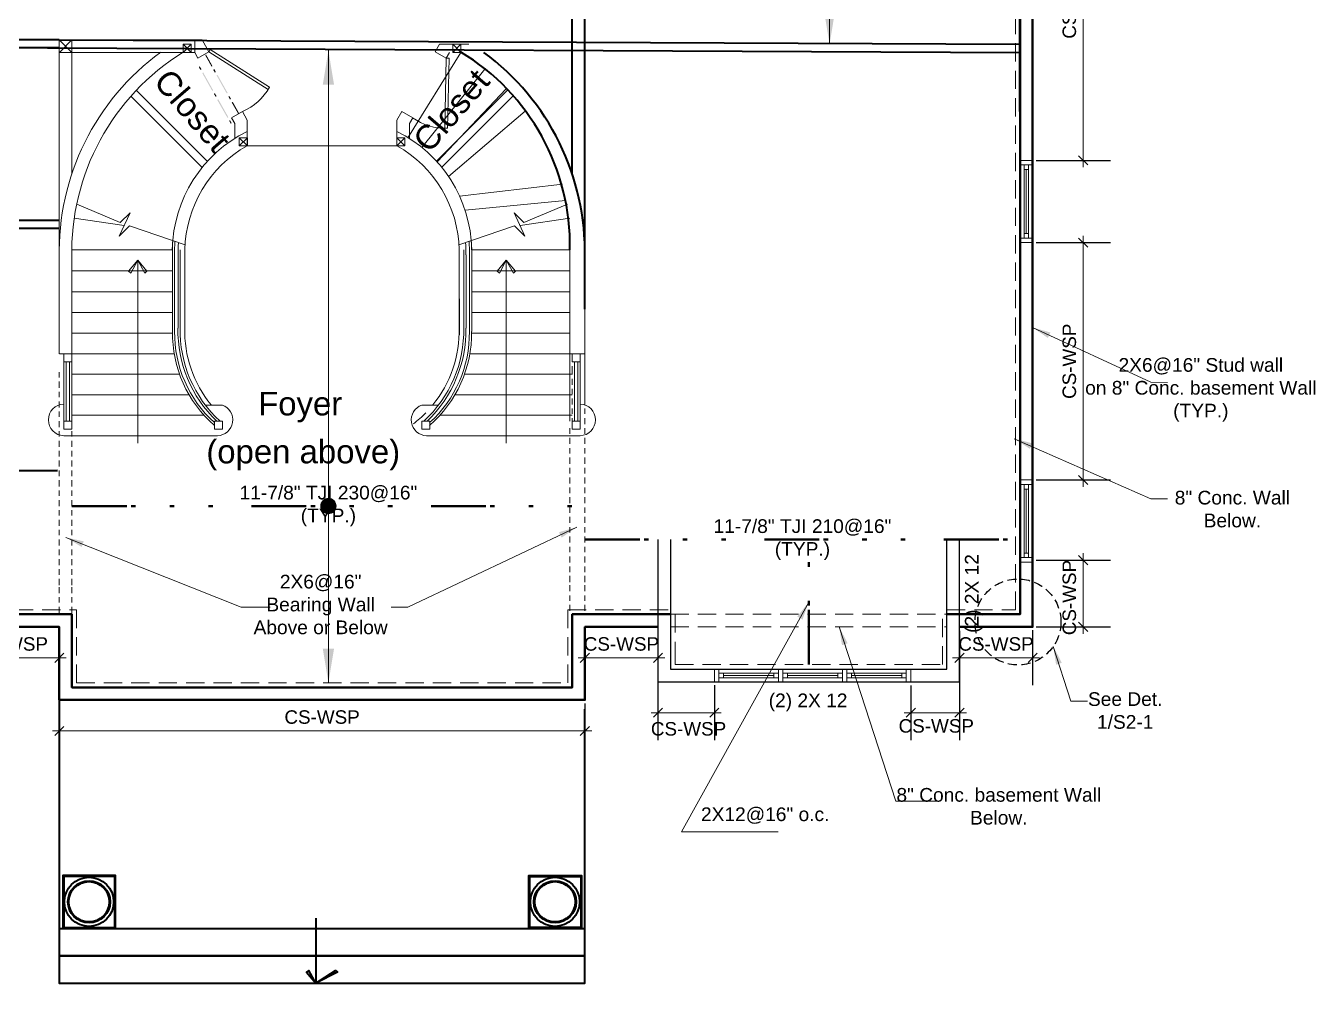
# Model space of a CAD drawing. Extents: x 4834 to 83801, y -13735 to 32221.
# Drawn here: x 12451 to 13016, y -7949 to -7529 of the extents above; entities that cross this region are included whole.
import ezdxf

# ---------------------------------------------------------------- set-up
doc = ezdxf.new("R2010")
doc.units = 0
doc.header["$LTSCALE"] = 8
doc.header["$MEASUREMENT"] = 0
doc.linetypes.add('10183Civbase$0$DASHED', pattern=[0.75, 0.5, -0.25])
doc.linetypes.add('11136-Civbase$0${ Gas Line }', pattern=[3.355, 1, -0.08, 0.08, -0.625, 0.08, -0.625, 0.08, -0.625, -0.08, 0.08])
doc.layers.get('0').update_dxf_attribs({"lineweight": 9})
doc.layers.get('DefPoints').update_dxf_attribs({"color": 17})
doc.layers.add('$1$DETAIL', color=1, linetype='Continuous')
doc.layers.add('ANNSXTEXT', color=2, linetype='Continuous')
for name, color, linetype, lineweight in [('A-stairs', 30, 'Continuous', 13), ('A-WALL', 7, 'Continuous', 40), ('A-Wall-New', 1, 'Continuous', 50), ('A-windoor', 2, 'Continuous', 13), ('DIM', 8, 'Continuous', 5), ('DIM_DA', 4, 'Continuous', 25), ('TEXT', 6, 'Continuous', 25)]:
    doc.layers.add(name, color=color, linetype=linetype, lineweight=lineweight)
doc.styles.add('Arial_1', font='arial.ttf', dxfattribs={"height": 5.901198})
doc.styles.add('PDF Arial', font='arial.ttf')
doc.styles.get("Standard").update_dxf_attribs({"font": 'stylu.ttf'})
doc.styles.add('TX_1-4in', font='arial.ttf', dxfattribs={"height": 4})
doc.dimstyles.new('Forum 24', dxfattribs={"dimscale": 24, "dimtxt": 0.1875, "dimasz": 0.09375, "dimexe": 0.0625, "dimexo": 0.0625, "dimgap": 0.125, "dimtad": 1, "dimdec": 4, "dimrnd": 1, "dimzin": 7, "dimdsep": 46, "dimlunit": 4, "dimtxsty": 'Standard', "dimblk": 'OBLIQUE', "dimblk1": 'DIMTICK', "dimblk2": 'OBLIQUE', "dimcen": -0.0625, "dimdle": 0.125, "dimclrd": 256, "dimclre": 256, "dimclrt": 256, "dimadec": 0, "dimazin": 0, "dimtfac": 1, "dimtdec": 4, "dimtmove": 1, "dimatfit": 3, "dimfxl": 0.0625, "dimtvp": 1.2, "dimfrac": 2, "dimtolj": 1, "dimtzin": 7, "dimlwd": 13, "dimarcsym": 0})

# ---------------------------------------------------------------- blocks, each defined once
blk = doc.blocks.new('*U154')
for p, q in [((-18, 0), (8, 0)), ((-18, -3.75), (-18, -1.75)), ((-18, -1.75), (8, -1.75)), ((8, -3.75), (-18, -3.75)), ((-18, -5.5), (8, -5.5)), ((-16, -1.75), (-16, -3.75)), ((6, -2.75), (-16, -2.75)), ((6, -1.75), (6, -3.75)), ((8, -1.75), (8, -3.75))]:
    blk.add_line(p, q)
blk.add_lwpolyline([(-18, -5.5), (-20, -5.5), (-20, 0), (-18, 0)], close=True)
at = {"extrusion": (0, 0, -1)}
blk.add_lwpolyline([(-8, -5.5), (-10, -5.5), (-10, 0), (-8, 0)], close=True, dxfattribs=at)
blk = doc.blocks.new('*U175')
for p, q in [((-12, 0), (14, 0)), ((-12, -3.75), (-12, -1.75)), ((-12, -1.75), (14, -1.75)), ((14, -3.75), (-12, -3.75)), ((-12, -5.5), (14, -5.5)), ((-10, -1.75), (-10, -3.75)), ((12, -2.75), (-10, -2.75)), ((12, -1.75), (12, -3.75)), ((14, -1.75), (14, -3.75))]:
    blk.add_line(p, q)
blk.add_lwpolyline([(-12, -5.5), (-14, -5.5), (-14, 0), (-12, 0)], close=True)
at = {"extrusion": (0, 0, -1)}
blk.add_lwpolyline([(-14, -5.5), (-16, -5.5), (-16, 0), (-14, 0)], close=True, dxfattribs=at)
blk = doc.blocks.new('*U153')
for p, q in [((-18, 0), (14, 0)), ((-18, -3.75), (-18, -1.75)), ((-18, -1.75), (14, -1.75)), ((14, -3.75), (-18, -3.75)), ((-18, -5.5), (14, -5.5)), ((-16, -1.75), (-16, -3.75)), ((12, -2.75), (-16, -2.75)), ((12, -1.75), (12, -3.75)), ((14, -1.75), (14, -3.75))]:
    blk.add_line(p, q)
blk.add_lwpolyline([(-18, -5.5), (-20, -5.5), (-20, 0), (-18, 0)], close=True)
at = {"extrusion": (0, 0, -1)}
blk.add_lwpolyline([(-14, -5.5), (-16, -5.5), (-16, 0), (-14, 0)], close=True, dxfattribs=at)
blk = doc.blocks.new('_Oblique')
at = {"color": 0, "linetype": 'ByBlock', "lineweight": -2}
blk.add_line((-0.5, -0.5), (0.5, 0.5), dxfattribs=at)
blk = doc.blocks.new('*D2870')
at = {"layer": 'DefPoints', "color": 0, "linetype": 'ByBlock', "transparency": 16777216}
for p in [(12892.03, -7763.3), (12914.19, -7763.3), (12892.03, -7792.5)]:
    blk.add_point(p, dxfattribs=at)
at = {"layer": 'DIM_DA', "lineweight": 13, "transparency": 16777216}
blk.add_line((12914.19, -7795.5), (12914.19, -7760.3), dxfattribs=at)
at = {"layer": 'DIM_DA', "linetype": 'ByBlock', "lineweight": -2, "transparency": 16777216}
for p, q in [((12893.53, -7763.3), (12926.19, -7763.3)), ((12893.53, -7792.5), (12926.19, -7792.5))]:
    blk.add_line(p, q, dxfattribs=at)
at = {"layer": 'DIM_DA', "linetype": 'ByBlock', "lineweight": 13, "transparency": 16777216, "xscale": 4, "yscale": 4, "zscale": 4}
for p, rotation in [((12914.19, -7763.3), 90), ((12914.19, -7792.5), 270)]:
    blk.add_blockref('_Oblique', p, dxfattribs=dict(at, rotation=rotation))
at = {"layer": 'DIM_DA', "linetype": 'ByBlock', "transparency": 16777216, "insert": (12908.14, -7779.67), "char_height": 5.901, "attachment_point": 5, "rotation": 90, "style": 'Arial_1'}
blk.add_mtext('\\A1;CS-WSP', dxfattribs=at)
blk = doc.blocks.new('DIMTICK')
for p, q in [((0, 1), (0, -1)), ((-1, 0), (1, 0))]:
    blk.add_line(p, q)
at = {"const_width": 0.141}
blk.add_lwpolyline([(0.707, 0.707), (-0.707, -0.707)], dxfattribs=at)
blk = doc.blocks.new('*D2871')
at = {"layer": 'DefPoints', "color": 0, "linetype": 'ByBlock', "transparency": 16777216}
for p in [(12892.03, -7624.28), (12914.19, -7624.28), (12892.03, -7728.17)]:
    blk.add_point(p, dxfattribs=at)
at = {"layer": 'DIM_DA', "linetype": 'ByBlock', "lineweight": -2, "transparency": 16777216}
for p, q in [((12893.53, -7624.28), (12926.19, -7624.28)), ((12893.53, -7728.17), (12926.19, -7728.17))]:
    blk.add_line(p, q, dxfattribs=at)
at = {"layer": 'DIM_DA', "lineweight": 13, "transparency": 16777216}
blk.add_line((12914.19, -7731.17), (12914.19, -7621.28), dxfattribs=at)
at = {"layer": 'DIM_DA', "linetype": 'ByBlock', "lineweight": 13, "transparency": 16777216, "xscale": 4, "yscale": 4, "zscale": 4}
for p, rotation in [((12914.19, -7624.28), 90), ((12914.19, -7728.17), 270)]:
    blk.add_blockref('_Oblique', p, dxfattribs=dict(at, rotation=rotation))
at = {"layer": 'DIM_DA', "linetype": 'ByBlock', "transparency": 16777216, "insert": (12908.14, -7676.23), "char_height": 5.901, "attachment_point": 5, "rotation": 90, "style": 'Arial_1'}
blk.add_mtext('\\A1;CS-WSP', dxfattribs=at)
blk = doc.blocks.new('*D2872')
at = {"layer": 'DefPoints', "color": 0, "linetype": 'ByBlock', "transparency": 16777216}
for p in [(12892.03, -7448.79), (12914.19, -7448.79), (12892.03, -7588.28)]:
    blk.add_point(p, dxfattribs=at)
at = {"layer": 'DIM_DA', "linetype": 'ByBlock', "lineweight": -2, "transparency": 16777216}
for p, q in [((12893.53, -7448.79), (12926.19, -7448.79)), ((12893.53, -7588.28), (12926.19, -7588.28))]:
    blk.add_line(p, q, dxfattribs=at)
at = {"layer": 'DIM_DA', "lineweight": 13, "transparency": 16777216}
blk.add_line((12914.19, -7591.28), (12914.19, -7445.79), dxfattribs=at)
at = {"layer": 'DIM_DA', "linetype": 'ByBlock', "lineweight": 13, "transparency": 16777216, "xscale": 4, "yscale": 4, "zscale": 4}
for p, rotation in [((12914.19, -7448.79), 90), ((12914.19, -7588.28), 270)]:
    blk.add_blockref('_Oblique', p, dxfattribs=dict(at, rotation=rotation))
at = {"layer": 'DIM_DA', "linetype": 'ByBlock', "transparency": 16777216, "insert": (12908.14, -7518.54), "char_height": 5.901, "attachment_point": 5, "rotation": 90, "style": 'Arial_1'}
blk.add_mtext('\\A1;CS-WSP', dxfattribs=at)
blk = doc.blocks.new('*D2875')
at = {"layer": 'DefPoints', "color": 0, "linetype": 'ByBlock', "transparency": 16777216}
for p in [(12860.03, -7792.72), (12892.03, -7792.5), (12892.03, -7806.07)]:
    blk.add_point(p, dxfattribs=at)
at = {"layer": 'DIM_DA', "linetype": 'ByBlock', "lineweight": -2, "transparency": 16777216}
for p, q in [((12860.03, -7794.22), (12860.03, -7818.07)), ((12892.03, -7794), (12892.03, -7818.07))]:
    blk.add_line(p, q, dxfattribs=at)
at = {"layer": 'DIM_DA', "lineweight": 13, "transparency": 16777216}
blk.add_line((12857.03, -7806.07), (12895.03, -7806.07), dxfattribs=at)
at = {"layer": 'DIM_DA', "linetype": 'ByBlock', "lineweight": 13, "transparency": 16777216, "xscale": 4, "yscale": 4, "zscale": 4, "rotation": 180}
blk.add_blockref('_Oblique', (12860.03, -7806.07), dxfattribs=at)
at = {"layer": 'DIM_DA', "linetype": 'ByBlock', "lineweight": 13, "transparency": 16777216, "xscale": 4, "yscale": 4, "zscale": 4}
blk.add_blockref('_Oblique', (12892.03, -7806.07), dxfattribs=at)
at = {"layer": 'DIM_DA', "linetype": 'ByBlock', "transparency": 16777216, "insert": (12876.03, -7800.02), "char_height": 5.901, "attachment_point": 5, "style": 'Arial_1'}
blk.add_mtext('\\A1;CS-WSP', dxfattribs=at)
blk = doc.blocks.new('*D2876')
at = {"layer": 'DefPoints', "color": 0, "linetype": 'ByBlock', "transparency": 16777216}
for p in [(12838.74, -7816.72), (12860.03, -7816.5), (12860.03, -7830.07)]:
    blk.add_point(p, dxfattribs=at)
at = {"layer": 'DIM_DA', "linetype": 'ByBlock', "lineweight": -2, "transparency": 16777216}
for p, q in [((12860.03, -7818), (12860.03, -7842.07)), ((12838.74, -7818.22), (12838.74, -7842.07))]:
    blk.add_line(p, q, dxfattribs=at)
at = {"layer": 'DIM_DA', "lineweight": 13, "transparency": 16777216}
blk.add_line((12835.74, -7830.07), (12863.03, -7830.07), dxfattribs=at)
at = {"layer": 'DIM_DA', "linetype": 'ByBlock', "lineweight": 13, "transparency": 16777216, "xscale": 4, "yscale": 4, "zscale": 4, "rotation": 180}
blk.add_blockref('_Oblique', (12838.74, -7830.07), dxfattribs=at)
at = {"layer": 'DIM_DA', "linetype": 'ByBlock', "lineweight": 13, "transparency": 16777216, "xscale": 4, "yscale": 4, "zscale": 4}
blk.add_blockref('_Oblique', (12860.03, -7830.07), dxfattribs=at)
at = {"layer": 'DIM_DA', "linetype": 'ByBlock', "transparency": 16777216, "insert": (12849.86, -7835.9), "char_height": 5.901, "attachment_point": 5, "style": 'Arial_1'}
blk.add_mtext('\\A1;CS-WSP', dxfattribs=at)
blk = doc.blocks.new('*D2877')
at = {"layer": 'DefPoints', "color": 0, "linetype": 'ByBlock', "transparency": 16777216}
for p in [(12728.03, -7816.72), (12752.74, -7816.5), (12752.74, -7830.07)]:
    blk.add_point(p, dxfattribs=at)
at = {"layer": 'DIM_DA', "linetype": 'ByBlock', "lineweight": -2, "transparency": 16777216}
for p, q in [((12752.74, -7818), (12752.74, -7842.07)), ((12728.03, -7818.22), (12728.03, -7842.07))]:
    blk.add_line(p, q, dxfattribs=at)
at = {"layer": 'DIM_DA', "lineweight": 13, "transparency": 16777216}
blk.add_line((12725.03, -7830.07), (12755.74, -7830.07), dxfattribs=at)
at = {"layer": 'DIM_DA', "linetype": 'ByBlock', "lineweight": 13, "transparency": 16777216, "xscale": 4, "yscale": 4, "zscale": 4, "rotation": 180}
blk.add_blockref('_Oblique', (12728.03, -7830.07), dxfattribs=at)
at = {"layer": 'DIM_DA', "linetype": 'ByBlock', "lineweight": 13, "transparency": 16777216, "xscale": 4, "yscale": 4, "zscale": 4}
blk.add_blockref('_Oblique', (12752.74, -7830.07), dxfattribs=at)
at = {"layer": 'DIM_DA', "linetype": 'ByBlock', "transparency": 16777216, "insert": (12741.41, -7837.17), "char_height": 5.901, "attachment_point": 5, "style": 'Arial_1'}
blk.add_mtext('\\A1;CS-WSP', dxfattribs=at)
blk = doc.blocks.new('*D2878')
at = {"layer": 'DefPoints', "color": 0, "linetype": 'ByBlock', "transparency": 16777216}
for p in [(12696.03, -7792.72), (12728.03, -7792.5), (12728.03, -7806.07)]:
    blk.add_point(p, dxfattribs=at)
at = {"layer": 'DIM_DA', "linetype": 'ByBlock', "lineweight": -2, "transparency": 16777216}
for p, q in [((12696.03, -7794.22), (12696.03, -7818.07)), ((12728.03, -7794), (12728.03, -7818.07))]:
    blk.add_line(p, q, dxfattribs=at)
at = {"layer": 'DIM_DA', "lineweight": 13, "transparency": 16777216}
blk.add_line((12693.03, -7806.07), (12731.03, -7806.07), dxfattribs=at)
at = {"layer": 'DIM_DA', "linetype": 'ByBlock', "lineweight": 13, "transparency": 16777216, "xscale": 4, "yscale": 4, "zscale": 4, "rotation": 180}
blk.add_blockref('_Oblique', (12696.03, -7806.07), dxfattribs=at)
at = {"layer": 'DIM_DA', "linetype": 'ByBlock', "lineweight": 13, "transparency": 16777216, "xscale": 4, "yscale": 4, "zscale": 4}
blk.add_blockref('_Oblique', (12728.03, -7806.07), dxfattribs=at)
at = {"layer": 'DIM_DA', "linetype": 'ByBlock', "transparency": 16777216, "insert": (12712.03, -7800.02), "char_height": 5.901, "attachment_point": 5, "style": 'Arial_1'}
blk.add_mtext('\\A1;CS-WSP', dxfattribs=at)
blk = doc.blocks.new('*D2879')
at = {"layer": 'DefPoints', "color": 0, "linetype": 'ByBlock', "transparency": 16777216}
for p in [(12465.95, -7824.5), (12696.03, -7824.5), (12696.03, -7838.07)]:
    blk.add_point(p, dxfattribs=at)
at = {"layer": 'DIM_DA', "linetype": 'ByBlock', "lineweight": -2, "transparency": 16777216}
for p, q in [((12465.95, -7826), (12465.95, -7850.07)), ((12696.03, -7826), (12696.03, -7850.07))]:
    blk.add_line(p, q, dxfattribs=at)
at = {"layer": 'DIM_DA', "lineweight": 13, "transparency": 16777216}
blk.add_line((12462.95, -7838.07), (12699.03, -7838.07), dxfattribs=at)
at = {"layer": 'DIM_DA', "linetype": 'ByBlock', "lineweight": 13, "transparency": 16777216, "xscale": 4, "yscale": 4, "zscale": 4, "rotation": 180}
blk.add_blockref('_Oblique', (12465.95, -7838.07), dxfattribs=at)
at = {"layer": 'DIM_DA', "linetype": 'ByBlock', "lineweight": 13, "transparency": 16777216, "xscale": 4, "yscale": 4, "zscale": 4}
blk.add_blockref('_Oblique', (12696.03, -7838.07), dxfattribs=at)
at = {"layer": 'DIM_DA', "linetype": 'ByBlock', "transparency": 16777216, "insert": (12580.99, -7832.02), "char_height": 5.901, "attachment_point": 5, "style": 'Arial_1'}
blk.add_mtext('\\A1;CS-WSP', dxfattribs=at)
blk = doc.blocks.new('*D2880')
at = {"layer": 'DefPoints', "color": 0, "linetype": 'ByBlock', "transparency": 16777216}
for p in [(12423.05, -7792.5), (12465.95, -7792.5), (12465.95, -7806.07)]:
    blk.add_point(p, dxfattribs=at)
at = {"layer": 'DIM_DA', "linetype": 'ByBlock', "lineweight": -2, "transparency": 16777216}
for p, q in [((12423.05, -7794), (12423.05, -7818.07)), ((12465.95, -7794), (12465.95, -7818.07))]:
    blk.add_line(p, q, dxfattribs=at)
at = {"layer": 'DIM_DA', "lineweight": 13, "transparency": 16777216}
blk.add_line((12420.05, -7806.07), (12468.95, -7806.07), dxfattribs=at)
at = {"layer": 'DIM_DA', "linetype": 'ByBlock', "lineweight": 13, "transparency": 16777216, "xscale": 4, "yscale": 4, "zscale": 4, "rotation": 180}
blk.add_blockref('_Oblique', (12423.05, -7806.07), dxfattribs=at)
at = {"layer": 'DIM_DA', "linetype": 'ByBlock', "lineweight": 13, "transparency": 16777216, "xscale": 4, "yscale": 4, "zscale": 4}
blk.add_blockref('_Oblique', (12465.95, -7806.07), dxfattribs=at)
at = {"layer": 'DIM_DA', "linetype": 'ByBlock', "transparency": 16777216, "insert": (12444.5, -7800.02), "char_height": 5.901, "attachment_point": 5, "style": 'Arial_1'}
blk.add_mtext('\\A1;CS-WSP', dxfattribs=at)

msp = doc.modelspace()

# ---------------------------------------------------------------- hatches: boundary and pattern name
at = {"layer": 'DIM'}
h = msp.add_hatch(color=1, dxfattribs=at)
h.dxf.hatch_style = 1
edge = h.paths.add_edge_path()
edge.add_arc((12583.75496, -7739.62381), 3.37863, 0, 360)

# ---------------------------------------------------------------- linework, layer by layer
at = {"layer": '$1$DETAIL'}
for points in [[(12728.03483, -7754.30381), (12728.03483, -7804.50381), (12728.03483, -7816.50381), (12860.03483, -7816.50381), (12860.03483, -7754.30381)], [(12733.53483, -7754.30381), (12733.53483, -7804.50381), (12733.53483, -7811.00381), (12854.53483, -7811.00381), (12854.53483, -7754.30381)]]:
    msp.add_lwpolyline(points, dxfattribs=at)
at = {"layer": 'A-stairs'}
for p, q in [((12641.79499, -7540.98448), (12618.59432, -7578.34448)), ((12630.51566, -7540.74448), (12635.31499, -7543.46448)), ((12635.31499, -7543.46448), (12636.75499, -7540.98448)), ((12613.71499, -7581.94448), (12548.05297, -7581.94448))]:
    msp.add_line(p, q, dxfattribs=at)
for points in [[(12465.95492, -7540.98448), (12465.95492, -7535.46448), (12528.43426, -7535.46448), (12531.39492, -7540.74448)], [(12465.95492, -7535.46448), (12471.47426, -7540.98448)], [(12471.47492, -7535.46448), (12465.95559, -7540.98448)], [(12525.23492, -7540.98448), (12525.23492, -7535.46448)], [(12465.95492, -7672.90381), (12465.95492, -7540.98381)], [(12525.23492, -7540.98448), (12520.19426, -7540.98448), (12465.95492, -7540.98448), (12510.35492, -7540.98448)], [(12471.47492, -7594.34448), (12471.47492, -7540.98448)], [(12523.71492, -7540.98448), (12520.19426, -7537.46448)], [(12520.19492, -7540.98448), (12523.71559, -7537.46448)], [(12531.39559, -7540.74448), (12526.59492, -7543.46448), (12525.23559, -7540.98448)], [(12630.51506, -7540.74448), (12632.43439, -7537.46448)], [(12632.43506, -7537.46448), (12645.23439, -7537.46448)], [(12641.79499, -7540.98448), (12638.27432, -7537.46448)], [(12638.27492, -7540.98448), (12641.79559, -7537.46448)], [(12624.59499, -7582.58448), (12652.19499, -7548.34448)], [(12499.71492, -7557.62448), (12530.83492, -7588.74448)], [(12662.05304, -7557.62448), (12630.93304, -7588.74448)], [(12661.63499, -7556.98448), (12631.31499, -7588.98448)], [(12497.23492, -7560.10441), (12528.35492, -7591.22508)], [(12664.53304, -7560.10441), (12633.41304, -7591.22508)], [(12542.75486, -7578.74448), (12542.75486, -7572.10448), (12541.31486, -7569.62448)], [(12613.71499, -7570.66448), (12615.87499, -7566.90448), (12620.67432, -7569.62448)], [(12619.23499, -7578.74448), (12619.23499, -7572.10448), (12620.67366, -7569.62448)], [(12636.35492, -7595.38448), (12669.95359, -7566.74381)], [(12613.71499, -7581.86448), (12613.71499, -7570.66381)], [(12548.27492, -7581.94448), (12544.75426, -7578.42515)], [(12544.75486, -7581.94448), (12548.27552, -7578.42515)], [(12617.23499, -7581.94448), (12613.71432, -7578.42515)], [(12613.71499, -7581.94448), (12617.23566, -7578.42515)], [(12686.26839, -7598.65115), (12641.16839, -7603.92448)], [(12496.67492, -7616.90381), (12492.19426, -7621.38448), (12496.91426, -7611.22381), (12492.59426, -7615.54381), (12473.63426, -7607.46381)], [(12643.55499, -7610.01181), (12687.57099, -7605.77648)], [(12665.23499, -7616.90381), (12669.71432, -7621.38448), (12665.07499, -7611.22381), (12669.31432, -7615.54381), (12688.35499, -7607.46381)], [(12494.35492, -7616.82381), (12472.51492, -7613.62315)], [(12667.63499, -7616.82381), (12689.47499, -7613.62315)], [(12520.99499, -7625.30315), (12496.67499, -7616.90315)], [(12640.91499, -7625.30315), (12665.23499, -7616.90315)], [(12471.47492, -7642.18381), (12471.47492, -7626.10448)], [(12471.47492, -7681.86381), (12471.47492, -7627.38381), (12515.47492, -7627.38381), (12515.47492, -7663.22381)], [(12517.95492, -7629.62381), (12517.95492, -7661.70381)], [(12518.91499, -7661.54381), (12518.91499, -7627.38448)], [(12644.03499, -7629.62381), (12644.03499, -7661.70381)], [(12645.55499, -7663.22381), (12645.55499, -7627.38381)], [(12646.51506, -7663.22381), (12646.51506, -7627.38381), (12689.51492, -7627.38381)], [(12689.51492, -7681.86381), (12689.51492, -7627.38381)], [(12696.03499, -7630.98381), (12696.03499, -7695.38448)], [(12515.47492, -7636.58315), (12471.47492, -7636.58315)], [(12500.27492, -7712.10381), (12500.27492, -7632.02315), (12503.31426, -7637.62315), (12504.27492, -7636.82381), (12500.27492, -7632.02315), (12497.23426, -7637.62315), (12496.27492, -7636.82381), (12500.27492, -7632.02315)], [(12646.51506, -7636.58315), (12689.51492, -7636.58315)], [(12661.63499, -7712.10381), (12661.63499, -7632.02315), (12658.59432, -7637.62315), (12657.63499, -7636.82381), (12661.63499, -7632.02315), (12664.75499, -7637.62315), (12665.71432, -7636.82381), (12661.63499, -7632.02315)], [(12515.47492, -7645.86381), (12471.47492, -7645.86381)], [(12520.91499, -7645.62381), (12520.91499, -7657.86381)], [(12646.51506, -7645.86381), (12689.51492, -7645.86381)], [(12689.51492, -7645.62381), (12689.51492, -7657.86381)], [(12471.47492, -7664.58315), (12471.47492, -7648.82381)], [(12641.07499, -7664.58315), (12641.07499, -7648.82381)], [(12515.47492, -7654.90381), (12471.47492, -7654.90381)], [(12646.51506, -7654.90381), (12689.51492, -7654.90381)], [(12515.47492, -7663.86381), (12471.47492, -7663.86381)], [(12646.51506, -7663.86381), (12689.51492, -7663.86381)], [(12516.19492, -7672.90381), (12471.47492, -7672.90381), (12465.95559, -7672.90381)], [(12467.95492, -7702.42381), (12467.95492, -7676.42381), (12471.47426, -7676.42381)], [(12468.99499, -7702.42381), (12468.99499, -7676.42381)], [(12470.43492, -7702.42381), (12470.43492, -7676.42381)], [(12471.47492, -7702.42381), (12471.47492, -7676.42381)], [(12645.79499, -7672.90381), (12690.51499, -7672.90381)], [(12689.51492, -7702.42381), (12689.51492, -7676.42381)], [(12690.51492, -7672.90381), (12696.03426, -7672.90381)], [(12694.03499, -7702.42381), (12694.03499, -7676.42381), (12690.51566, -7676.42381)], [(12691.47506, -7702.42381), (12691.47506, -7676.42381)], [(12692.99492, -7702.42381), (12692.99492, -7676.42381)], [(12465.95492, -7680.98381), (12465.95492, -7683.30315)], [(12518.51492, -7681.86381), (12471.47426, -7681.86381)], [(12471.47492, -7680.98381), (12471.47492, -7683.30315)], [(12643.39499, -7681.86381), (12690.51632, -7681.86381)], [(12690.51492, -7678.42381), (12690.51492, -7682.02315)], [(12696.03499, -7678.42381), (12696.03499, -7682.02315)], [(12465.95492, -7685.14381), (12465.95492, -7687.78381)], [(12471.47492, -7685.14381), (12471.47492, -7687.78381)], [(12690.51492, -7683.86381), (12690.51492, -7686.50381)], [(12690.51492, -7688.26381), (12690.51492, -7690.66448)], [(12696.03499, -7683.86381), (12696.03499, -7686.50381)], [(12696.03499, -7688.26381), (12696.03499, -7690.66448)], [(12465.95492, -7689.54381), (12465.95492, -7691.94448)], [(12465.95492, -7693.78381), (12465.95492, -7696.42381)], [(12522.67492, -7690.90381), (12471.47426, -7690.90381)], [(12471.47492, -7689.54381), (12471.47492, -7691.94448)], [(12471.47492, -7693.78381), (12471.47492, -7696.42381)], [(12639.23499, -7690.90381), (12690.51632, -7690.90381)], [(12690.51492, -7692.50381), (12690.51492, -7695.14381)], [(12696.03499, -7692.50381), (12696.03499, -7695.14381)], [(12465.95492, -7698.18381), (12465.95492, -7700.58381)], [(12471.47492, -7698.18381), (12471.47492, -7700.58381)], [(12537.31492, -7695.38381), (12529.95559, -7695.38381)], [(12624.67499, -7695.38381), (12632.03566, -7695.38381)], [(12690.51492, -7696.90381), (12690.51492, -7699.30381)], [(12696.03499, -7696.90381), (12696.03499, -7699.30381)], [(12465.95492, -7702.42381), (12465.95492, -7705.06381)], [(12529.23492, -7699.86381), (12471.47426, -7699.86381)], [(12471.47492, -7702.42381), (12471.47492, -7705.06381)], [(12632.75499, -7699.86381), (12690.51566, -7699.86381)], [(12690.51492, -7701.14381), (12690.51492, -7703.78381)], [(12696.03499, -7701.14381), (12696.03499, -7703.78381)], [(12465.95492, -7706.82381), (12465.95492, -7709.22381)], [(12535.15492, -7708.90381), (12467.95559, -7708.90381)], [(12471.47492, -7706.82381), (12471.47492, -7709.22381)], [(12626.83499, -7708.90381), (12694.03566, -7708.90381)], [(12689.51492, -7705.54381), (12689.51492, -7707.94448)], [(12689.51492, -7709.78381), (12689.51492, -7712.42381)], [(12696.03499, -7705.54381), (12696.03499, -7707.94448)], [(12696.03499, -7709.78381), (12696.03499, -7712.42381)], [(12465.95492, -7711.06381), (12465.95492, -7713.70381)], [(12465.95492, -7715.46315), (12465.95492, -7717.86381)], [(12471.47492, -7711.06381), (12471.47492, -7713.70381)], [(12471.47492, -7715.46315), (12471.47492, -7717.86381)], [(12689.51492, -7714.26381), (12689.51492, -7716.66448)], [(12696.03499, -7714.26381), (12696.03499, -7716.66448)], [(12465.95492, -7719.70381), (12465.95492, -7722.34381)], [(12471.47492, -7719.70381), (12471.47492, -7722.34381)], [(12689.51492, -7718.42381), (12689.51492, -7721.06381)], [(12696.03499, -7718.42381), (12696.03499, -7721.06381)], [(12465.95492, -7724.10381), (12465.95492, -7726.50381)], [(12471.47492, -7724.10381), (12471.47492, -7726.50381)], [(12689.51492, -7722.90381), (12689.51492, -7725.30381)], [(12689.51492, -7727.06381), (12689.51492, -7729.70381)], [(12696.03499, -7722.90381), (12696.03499, -7725.30381)], [(12696.03499, -7727.06381), (12696.03499, -7729.70381)], [(12465.95492, -7728.34381), (12465.95492, -7730.98381)], [(12465.95492, -7732.74315), (12465.95492, -7735.14381)], [(12471.47492, -7728.34381), (12471.47492, -7730.98381)], [(12471.47492, -7732.74315), (12471.47492, -7735.14381)], [(12689.51492, -7731.54381), (12689.51492, -7733.94448)], [(12696.03499, -7731.54381), (12696.03499, -7733.94448)], [(12465.95492, -7736.98381), (12465.95492, -7739.62381)], [(12471.47492, -7736.98381), (12471.47492, -7739.62381)], [(12689.51492, -7735.70381), (12689.51492, -7738.34381)], [(12696.03499, -7735.70381), (12696.03499, -7738.34381)], [(12465.95492, -7741.38381), (12465.95492, -7743.78381)], [(12471.47492, -7741.38381), (12471.47492, -7743.78381)], [(12689.51492, -7740.18381), (12689.51492, -7742.58381)], [(12689.51492, -7744.34381), (12689.51492, -7746.98381)], [(12696.03499, -7740.18381), (12696.03499, -7742.58381)], [(12696.03499, -7744.34381), (12696.03499, -7746.98381)], [(12465.95492, -7745.62381), (12465.95492, -7748.26381)], [(12465.95492, -7750.02315), (12465.95492, -7752.42381)], [(12471.47492, -7745.62381), (12471.47492, -7748.26381)], [(12471.47492, -7750.02315), (12471.47492, -7752.42381)], [(12689.51492, -7748.82381), (12689.51492, -7751.22381)], [(12696.03499, -7748.82381), (12696.03499, -7751.22381)], [(12465.95492, -7754.26381), (12465.95492, -7756.90381)], [(12471.47492, -7754.26381), (12471.47492, -7756.90381)], [(12689.51492, -7752.98381), (12689.51492, -7755.62381)], [(12696.03499, -7752.98381), (12696.03499, -7755.62381)], [(12465.95492, -7758.66381), (12465.95492, -7761.06381)], [(12471.47492, -7758.66381), (12471.47492, -7761.06381)], [(12689.51492, -7757.46315), (12689.51492, -7759.86381)], [(12689.51492, -7761.62381), (12689.51492, -7764.26381)], [(12696.03499, -7757.46315), (12696.03499, -7759.86381)], [(12696.03499, -7761.62381), (12696.03499, -7764.26381)], [(12465.95492, -7762.90381), (12465.95492, -7765.54381)], [(12465.95492, -7767.30315), (12465.95492, -7769.70381)], [(12471.47492, -7762.90381), (12471.47492, -7765.54381)], [(12471.47492, -7767.30315), (12471.47492, -7769.70381)], [(12689.51492, -7766.10381), (12689.51492, -7768.50381)], [(12696.03499, -7766.10381), (12696.03499, -7768.50381)], [(12465.95492, -7771.54381), (12465.95492, -7774.18381)], [(12471.47492, -7771.54381), (12471.47492, -7774.18381)], [(12689.51492, -7770.10658), (12689.51492, -7772.50725)], [(12689.51492, -7770.26381), (12689.51492, -7772.90381)], [(12696.03499, -7770.10658), (12696.03499, -7772.50725)], [(12696.03499, -7770.26381), (12696.03499, -7772.90381)], [(12465.95492, -7775.07351), (12465.95492, -7777.71351)], [(12471.47492, -7775.07351), (12471.47492, -7777.71351)], [(12689.51492, -7774.26725), (12689.51492, -7776.90725)], [(12696.03499, -7774.26725), (12696.03499, -7776.90725)], [(12465.95492, -7779.47284), (12465.95492, -7781.87351)], [(12465.95492, -7783.71351), (12465.95492, -7786.35351)], [(12471.47492, -7779.47284), (12471.47492, -7781.87351)], [(12471.47492, -7783.71351), (12471.47492, -7786.35351)], [(12689.51492, -7778.74725), (12689.51492, -7781.14725)], [(12689.51492, -7782.90725), (12689.51492, -7785.54725)], [(12696.03499, -7778.74725), (12696.03499, -7781.14725)], [(12696.03499, -7782.90725), (12696.03499, -7785.54725)]]:
    msp.add_lwpolyline(points, dxfattribs=at)
for points in [[(12465.95492, -7540.98448), (12471.47426, -7540.98448), (12471.47426, -7535.46448), (12465.95492, -7535.46448)], [(12523.71492, -7540.98448), (12520.19426, -7540.98448), (12520.19426, -7537.46448), (12523.71492, -7537.46448)], [(12531.39492, -7540.74448), (12557.31426, -7557.30448), (12557.95492, -7556.26448), (12532.03426, -7539.70448)], [(12638.27492, -7540.98448), (12641.79492, -7540.98448), (12641.79492, -7537.46448), (12638.27492, -7537.46448)], [(12635.31499, -7543.46448), (12634.67432, -7574.18448), (12635.87499, -7574.18448), (12636.59499, -7543.46448)], [(12544.75486, -7581.94448), (12548.27486, -7581.94448), (12548.27486, -7578.42515), (12544.75486, -7578.42515)], [(12613.71499, -7581.94448), (12617.23499, -7581.94448), (12617.23499, -7578.42515), (12613.71499, -7578.42515)], [(12467.95492, -7676.42381), (12471.47426, -7676.42381), (12471.47426, -7672.90381), (12467.95492, -7672.90381)], [(12694.03499, -7676.42381), (12690.51566, -7676.42381), (12690.51566, -7672.90381), (12694.03499, -7672.90381)], [(12467.95492, -7705.94381), (12471.47426, -7705.94381), (12471.47426, -7702.42381), (12467.95492, -7702.42381)], [(12533.87492, -7705.94381), (12537.31492, -7705.94381), (12537.31492, -7702.42381), (12533.87492, -7702.42381)], [(12628.11499, -7705.94381), (12624.59566, -7705.94381), (12624.59566, -7702.42381), (12628.11499, -7702.42381)], [(12694.03499, -7705.94381), (12690.51566, -7705.94381), (12690.51566, -7702.42381), (12694.03499, -7702.42381)]]:
    msp.add_lwpolyline(points, close=True, dxfattribs=at)
for points in [[(12520.91499, -7661.54381), (12520.91499, -7627.38448, -0.265595751), (12548.19492, -7581.86448), (12548.19492, -7570.66448), (12546.11559, -7566.90448), (12541.31492, -7569.62448)], [(12640.99499, -7661.54381), (12640.99499, -7627.38448, 0.265574079), (12613.70699, -7581.83781)], [(12516.43492, -7663.22381), (12516.43492, -7627.38381, -0.017137568), (12516.56159, -7623.72515)], [(12625.53499, -7702.42115, 0.216558178), (12642.99499, -7661.54381), (12642.99499, -7627.38448)]]:
    msp.add_lwpolyline(points, format="xyb", dxfattribs=at)
for centre, radius, start, end in [((12574.39682, -7628.46198), 108.52015, 126.1886297, 181.307287), ((12574.39448, -7628.46174), 103.00048, 121.7670153, 181.3403993), ((12537.28199, -7545.18833), 23.39549, 292.1466511, 331.9059308), ((12634.55914, -7550.78324), 23.40127, 233.4861581, 273.238134), ((12574.39639, -7628.46449), 59.00045, 116.3723155, 178.8293423), ((12587.51369, -7628.4632), 59.00038, 1.1751769, 63.6321676), ((12569.98765, -7627.37349), 54.51206, 175.8056492, 180.0010461), ((12572.77472, -7628.51792), 54.83095, 175.6060883, 181.1556909), ((12589.12179, -7628.47458), 54.83095, 358.8443091, 4.3939117), ((12592.17258, -7627.37829), 53.30241, 0.004811, 3.9299132), ((12593.01821, -7627.33406), 53.41686, 359.9559252, 4.2373795), ((12569.19903, -7663.90273), 53.72248, 179.2154673, 228.8769519), ((12569.1945, -7663.90417), 52.75794, 179.2089688, 227.9235347), ((12572.55945, -7662.78234), 54.68268, 178.8258469, 226.416946), ((12572.55017, -7662.7852), 53.7164, 178.6693798, 227.5506509), ((12572.55771, -7662.78215), 51.72334, 178.6724447, 219.0500731), ((12589.27646, -7662.78234), 54.68268, 313.583054, 1.1741531), ((12592.71055, -7663.90318), 53.72148, 311.1225546, 0.7850263), ((12592.71735, -7663.90269), 52.76131, 312.0781213, 0.7893751), ((12589.27343, -7662.78316), 51.72273, 320.95082, 1.3286871), ((12468.07198, -7701.90407), 6.91973, 91.6318836, 268.359823), ((12534.95638, -7701.90254), 6.92079, 271.6438998, 70.4744319), ((12626.95406, -7701.90204), 6.91876, 109.5252418, 268.3755508), ((12589.24597, -7662.75353), 51.76028, 307.7693416, 315.9529402), ((12693.75678, -7701.90371), 6.91961, 271.6420103, 88.3662838)]:
    msp.add_arc(centre, radius, start, end, dxfattribs=at)
for points in [[(12528.19426, -7548.42448), (12526.99492, -7547.38448), (12527.47426, -7547.14448)], [(12532.99626, -7546.98448), (12529.79559, -7542.18381), (12530.19492, -7541.94448)], [(12532.59492, -7547.22448), (12532.99626, -7546.98448), (12529.79559, -7542.18381)], [(12527.71492, -7548.66448), (12528.19426, -7548.42448), (12526.99492, -7547.38448)], [(12533.31499, -7557.62448), (12528.51499, -7550.02381), (12528.91499, -7549.78448)], [(12532.91499, -7557.86448), (12533.31499, -7557.62448), (12528.51499, -7550.02381)], [(12534.51559, -7549.62448), (12533.31492, -7548.58448), (12533.79559, -7548.26448)], [(12534.03492, -7549.86448), (12534.51559, -7549.62448), (12533.31492, -7548.58448)], [(12539.63492, -7558.74448), (12534.83492, -7551.14448), (12535.23492, -7550.90448)], [(12539.23492, -7558.98448), (12539.63492, -7558.74448), (12534.83492, -7551.14448)], [(12534.83559, -7560.18448), (12533.63492, -7559.14448), (12534.03492, -7558.90448)], [(12534.35492, -7560.42448), (12534.83559, -7560.18448), (12533.63492, -7559.14448)], [(12539.95492, -7569.38448), (12535.07426, -7561.78448), (12535.55492, -7561.54448)], [(12539.55492, -7569.62448), (12539.95492, -7569.38448), (12535.07426, -7561.78448)], [(12541.15426, -7561.38448), (12539.95492, -7560.34448), (12540.35492, -7560.10448)], [(12540.67492, -7561.62448), (12541.15426, -7561.38448), (12539.95492, -7560.34448)], [(12544.67492, -7567.70515), (12541.39492, -7562.90448), (12541.87359, -7562.66448)], [(12544.27492, -7567.94448), (12544.67492, -7567.70515), (12541.39492, -7562.90448)], [(12541.39499, -7571.94455), (12540.27499, -7570.90455), (12540.67499, -7570.66455)], [(12540.99499, -7572.26455), (12541.39499, -7571.94455), (12540.27499, -7570.90455)]]:
    msp.add_solid(points, dxfattribs=at)
at = {"layer": 'A-WALL'}
for p, q in [((12465.95492, -7535.46448), (12280.45492, -7535.46448)), ((12465.95492, -7535.46448), (12886.51492, -7537.46448)), ((12465.95492, -7538.96448), (12283.95492, -7538.96448)), ((12460.83288, -7538.96448), (12886.51492, -7540.98448)), ((12696.03499, -7653.43485), (12696.03499, -7537.46448)), ((12886.51566, -7566.93108), (12886.51566, -7561.41175)), ((12353.95208, -7614.48448), (12465.95492, -7614.48448)), ((12350.45208, -7617.98448), (12465.95492, -7617.98448))]:
    msp.add_line(p, q, dxfattribs=at)
for points in [[(12690.53492, -7537.46448), (12690.53492, -7537.46448), (12690.53492, -7241.92448)], [(12696.03492, -7537.46448), (12696.03492, -7537.46448), (12696.03492, -7241.92448)], [(12886.51492, -7566.93108), (12886.51492, -7491.89108)], [(12690.51492, -7594.34448), (12690.51492, -7537.46448)], [(12696.03499, -7636.58315), (12696.03499, -7537.46448)], [(12465.95492, -7824.50381), (12465.95492, -7924.50381), (12696.03426, -7924.50381), (12696.03426, -7828.50381)], [(12465.95492, -7924.50381), (12465.95492, -7948.50381), (12696.03426, -7948.50381), (12696.03426, -7924.50381)], [(12578.19492, -7920.02315), (12578.19492, -7948.50381), (12575.15426, -7942.90315), (12574.19492, -7943.70381), (12578.19492, -7948.50381), (12586.83499, -7942.90315), (12587.79566, -7943.70381), (12578.19492, -7948.50381)], [(12696.03426, -7936.50381), (12465.95492, -7936.50381), (12696.03426, -7936.50381)]]:
    msp.add_lwpolyline(points, dxfattribs=at)
for points in [[(12467.47492, -7924.50381), (12490.59559, -7924.50381), (12490.59559, -7901.38315), (12467.47492, -7901.38315)], [(12467.47492, -7924.50381), (12490.59559, -7924.50381), (12490.59559, -7901.38315), (12467.47492, -7901.38315)], [(12467.87492, -7924.10315), (12490.19426, -7924.10315), (12490.19426, -7901.78381), (12467.87492, -7901.78381)], [(12467.87492, -7924.10315), (12490.19426, -7924.10315), (12490.19426, -7901.78381), (12467.87492, -7901.78381)], [(12694.59432, -7924.50381), (12671.47366, -7924.50381), (12671.47366, -7901.38315), (12694.59432, -7901.38315)], [(12694.59432, -7924.50381), (12671.47366, -7924.50381), (12671.47366, -7901.38315), (12694.59432, -7901.38315)], [(12694.19426, -7924.10315), (12671.87492, -7924.10315), (12671.87492, -7901.78381), (12694.19426, -7901.78381)], [(12694.19426, -7924.10315), (12671.87492, -7924.10315), (12671.87492, -7901.78381), (12694.19426, -7901.78381)]]:
    msp.add_lwpolyline(points, close=True, dxfattribs=at)
for centre, radius in [((12478.95529, -7912.86485), 10.76103), ((12478.95529, -7912.86485), 10.76103), ((12682.95462, -7912.86485), 10.76103), ((12682.95462, -7912.86485), 10.76103), ((12478.95516, -7912.86339), 9.23957), ((12478.95516, -7912.86339), 9.23957), ((12478.95574, -7912.86397), 8.84082), ((12478.95574, -7912.86397), 8.84082), ((12682.9543, -7912.86453), 9.24071), ((12682.9543, -7912.86453), 9.24071), ((12682.95422, -7912.86312), 8.83997), ((12682.95422, -7912.86312), 8.83997)]:
    msp.add_circle(centre, radius, dxfattribs=at)
for centre, radius, start, end in [((12590.33892, -7625.68085), 99.19062, 359.0162654, 58.7779953), ((12587.51457, -7628.46321), 108.52194, 358.6923274, 53.715901)]:
    msp.add_arc(centre, radius, start, end, dxfattribs=at)
at = {"layer": 'A-Wall-New'}
for points in [[(12860.03483, -7792.50381), (12892.03492, -7792.50381), (12892.03492, -7236.42448), (12696.03492, -7236.42448), (12696.03492, -7176.42448), (12437.63587, -7176.42448), (12437.63587, -7236.42448), (12156.0758, -7236.42448), (12156.0758, -7350.33181), (12053.97492, -7350.35503), (12053.97492, -7624.84575)], [(12854.53483, -7787.00381), (12886.53492, -7787.00381), (12886.53492, -7241.92448), (12690.53492, -7241.92448), (12690.53492, -7181.92448), (12443.13587, -7181.92448), (12443.13587, -7241.92448), (12161.5758, -7241.92448), (12161.5758, -7355.83055), (12059.47492, -7355.85376), (12059.47492, -7625.07048)], [(12233.24749, -7818.6628), (12280.45492, -7819.00381), (12280.45492, -7787.00381), (12471.45492, -7787.00381), (12471.45492, -7819.00381), (12690.53438, -7819.00381), (12690.53511, -7787.00381), (12733.53483, -7787.00381)], [(12233.15162, -7824.50381), (12285.95492, -7824.50381), (12285.95492, -7792.50381), (12465.95492, -7792.50381), (12465.95492, -7824.50381), (12696.03426, -7824.50381), (12696.03499, -7792.50381), (12728.03483, -7792.50381)]]:
    msp.add_lwpolyline(points, dxfattribs=at)
at = {"layer": 'ANNSXTEXT', "linetype": '10183Civbase$0$DASHED'}
msp.add_circle((12885.62032, -7790.34315), 18.81347, dxfattribs=at)
at = {"layer": 'DIM', "color": 4, "linetype": '11136-Civbase$0${ Gas Line }', "lineweight": 50, "ltscale": 3}
for p, q in [((12283.95492, -7724.3179), (12465.95492, -7724.10381)), ((12471.47492, -7739.62381), (12696.03499, -7739.62381)), ((12696.03499, -7754.30381), (12886.53492, -7754.30381)), ((12794.03483, -7809.00381), (12794.03483, -7754.30381))]:
    msp.add_line(p, q, dxfattribs=at)
at = {"layer": 'DIM', "color": 2, "linetype": '10183Civbase$0$DASHED', "ltscale": 2}
for p, q in [((12733.53483, -7787.00381), (12854.53483, -7787.00381)), ((12733.53483, -7792.49228), (12854.53483, -7792.49228))]:
    msp.add_line(p, q, dxfattribs=at)
for points in [[(12854.53483, -7785.00381), (12884.53492, -7785.00381), (12884.53492, -7243.92448), (12688.53492, -7243.92448), (12688.53492, -7183.92448), (12445.13587, -7183.92448), (12445.13587, -7243.92448), (12163.5758, -7243.92448), (12163.5758, -7357.8301), (12061.47492, -7357.85331), (12061.47492, -7625.07048)], [(12233.26194, -7816.66285), (12278.45492, -7816.98932), (12278.45492, -7785.00381), (12473.45492, -7785.00381), (12473.45492, -7817.00381), (12688.53443, -7817.00381), (12688.53516, -7785.00381), (12733.53483, -7785.00381)], [(12735.53483, -7787.00381), (12735.53483, -7804.50381), (12735.53483, -7809.00381), (12852.53483, -7809.00381), (12852.53483, -7787.00381)]]:
    msp.add_lwpolyline(points, dxfattribs=at)
at = {"layer": 'DIM'}
msp.add_circle((12583.75496, -7739.62381), 3.37863, dxfattribs=at)

# ---------------------------------------------------------------- block references
at = {"layer": 'A-windoor', "lineweight": 25}
for name, p, rotation in [('*U153', (12886.53492, -7604.28412), 89.99999999999997), ('*U153', (12886.53492, -7744.17254), 89.99999999999997), ('*U154', (12762.7447, -7816.50381), 180), ('*U175', (12796.7447, -7816.50381), 180), ('*U175', (12824.7447, -7816.50381), 180)]:
    msp.add_blockref(name, p, dxfattribs=dict(at, rotation=rotation))

# ---------------------------------------------------------------- texts
at = {"layer": 'A-stairs', "char_height": 10.498698, "style": 'PDF Arial'}
for insert, attachment_point, rotation in [((12506.60668, -7554.17666), 7, 310.7569394), ((12655.16128, -7554.17666), 9, 49.2430606)]:
    msp.add_mtext('Closet', dxfattribs=dict(at, insert=insert, attachment_point=attachment_point, rotation=rotation))
at = {"layer": 'A-stairs', "attachment_point": 7, "style": 'PDF Arial'}
for s, insert, char_height in [('Foyer', (12552.99092, -7703.02858), 10.307812), ('(open above)', (12530.31359, -7724.02488), 10.3078125)]:
    msp.add_mtext(s, dxfattribs=dict(at, insert=insert, char_height=char_height))
at = {"layer": 'TEXT', "char_height": 4, "width": 108.6923986, "attachment_point": 5, "style": 'TX_1-4in'}
for s, insert in [('\\A1;{\\H1.5x;2X6@16" Stud wall\\Pon 8" Conc. basement Wall\\P(TYP.)}', (12965.6856, -7688.73662)), ('\\A1;{\\H1.5x;11-7/8" TJI 230@16"\\P(TYP.)}', (12583.75496, -7739.62381)), ('\\A1;{\\H1.5x;8" Conc. Wall\\PBelow.}', (12979.49937, -7740.96664)), ('\\A1;{\\H1.5x;11-7/8" TJI 210@16"\\P(TYP.)}', (12791.28496, -7754.30381)), ('\\A1;{\\H1.5x;2X6@16"\\PBearing Wall\\PAbove or Below}', (12580.34948, -7782.74114)), ('\\A1;\\pxi-3,l4,t4;{\\H1.5x;(2)^I2X 12}', (12791.73988, -7825.58683)), ('\\A1;{\\H1.5x;See Det.\\P1/S2-1}', (12932.58045, -7829.16386)), ('\\A1;{\\H1.5x;8" Conc. basement Wall\\PBelow.}', (12877.24096, -7871.08652)), ('\\A1;{\\H1.5x;2X12@16" o.c.}', (12774.97644, -7875.13113))]:
    msp.add_mtext(s, dxfattribs=dict(at, insert=insert))
at = {"layer": 'TEXT', "insert": (12866.30082, -7779.90059), "char_height": 4, "width": 108.6923986, "attachment_point": 5, "rotation": 90, "style": 'TX_1-4in'}
msp.add_mtext('\\A1;\\pxi-3,l4,t4;{\\H1.5x;(2)^I2X 12}', dxfattribs=at)

# ---------------------------------------------------------------- dimensions: what is measured, and where the dimension line sits
at = {"layer": 'DIM_DA', "color": 2, "linetype": 'ByBlock'}
for base, p1, p2, angle, picture, middle in [((12914.19032, -7448.79033), (12892.03492, -7588.28412), (12892.03492, -7448.79033), 270, '*D2872', (12914.19032, -7518.53723)), ((12914.19032, -7624.28412), (12892.03492, -7728.17254), (12892.03492, -7624.28412), 270, '*D2871', (12914.19032, -7676.22833)), ((12914.19032, -7763.2992), (12892.03492, -7792.50381), (12892.03492, -7763.2992), 270, '*D2870', (12914.19032, -7779.66553)), ((12465.95492, -7806.07209), (12423.04734, -7792.50381), (12465.95492, -7792.50381), 180, '*D2880', (12444.50113, -7806.07209)), ((12728.03483, -7806.07209), (12696.03498, -7792.72488), (12728.03483, -7792.50381), 180, '*D2878', (12712.0349, -7806.07209)), ((12892.03492, -7806.07209), (12860.03483, -7792.72423), (12892.03492, -7792.50381), 180, '*D2875', (12876.03487, -7806.07209)), ((12752.7447, -7830.07209), (12728.03483, -7816.72423), (12752.7447, -7816.50381), 180, '*D2877', (12741.40639, -7843.22483)), ((12860.03483, -7830.07209), (12838.7447, -7816.72423), (12860.03483, -7816.50381), 180, '*D2876', (12849.86093, -7841.95018)), ((12696.03426, -7838.07209), (12465.95492, -7824.50381), (12696.03426, -7824.50381), 180, '*D2879', (12580.99459, -7838.07209))]:
    dim = msp.add_linear_dim(base=base, p1=p1, p2=p2, angle=angle, text='CS-WSP', dimstyle='Forum 24', override={"dimasz": 0.166667, "dimexe": 0.5, "dimtxsty": 'Arial_1'}, dxfattribs=at)
    dim.commit()
    dim.dimension.update_dxf_attribs({"geometry": picture, "text_midpoint": middle, "dimtype": 160})

# ---------------------------------------------------------------- leaders
at = {"layer": 'TEXT'}
for points, override in [([(12803.15596, -7537.46448), (12803.15596, -7380.21889), (12803.15596, -7467.53874)], {"dimasz": 0.625, "dimtad": 0}), ([(12583.75496, -7540.16845), (12583.75496, -7717.61854), (12583.75496, -7739.62381)], {"dimasz": 0.625, "dimtad": 0}), ([(12892.03492, -7661.44582), (12943.75237, -7685.44413), (12951.04673, -7685.46436)], {"dimasz": 0.333333, "dimtad": 0}), ([(12884.03492, -7710.10804), (12943.75237, -7736.4473), (12951.04673, -7736.46753)], {"dimasz": 0.333333, "dimtad": 0}), ([(12583.75496, -7817.00381), (12583.75496, -7758.01146), (12583.75496, -7739.62381)], {"dimasz": 0.625, "dimtad": 0}), ([(12692.51047, -7748.82381), (12618.47081, -7783.87736), (12611.17645, -7783.89759)], {"dimasz": 0.333333, "dimtad": 0}), ([(12468.73847, -7753.31811), (12545.52018, -7783.92056), (12558.3181, -7783.89826)], {"dimasz": 0.333333, "dimtad": 0}), ([(12794.03483, -7781.65381), (12738.39387, -7882.22827), (12780.63881, -7882.28443)], {"dimasz": 0.333333, "dimtad": 0}), ([(12807.37501, -7792.49228), (12832.0965, -7868.87102), (12850.91948, -7868.85648)], {"dimasz": 0.333333, "dimtad": 0}), ([(12901.1003, -7801.03505), (12908.84396, -7824.95962), (12916.13832, -7824.97985)], {"dimasz": 0.333333, "dimtad": 0})]:
    msp.add_leader(points, dimstyle='Forum 24', override=override, dxfattribs=at)

doc.saveas('drawing.dxf')
